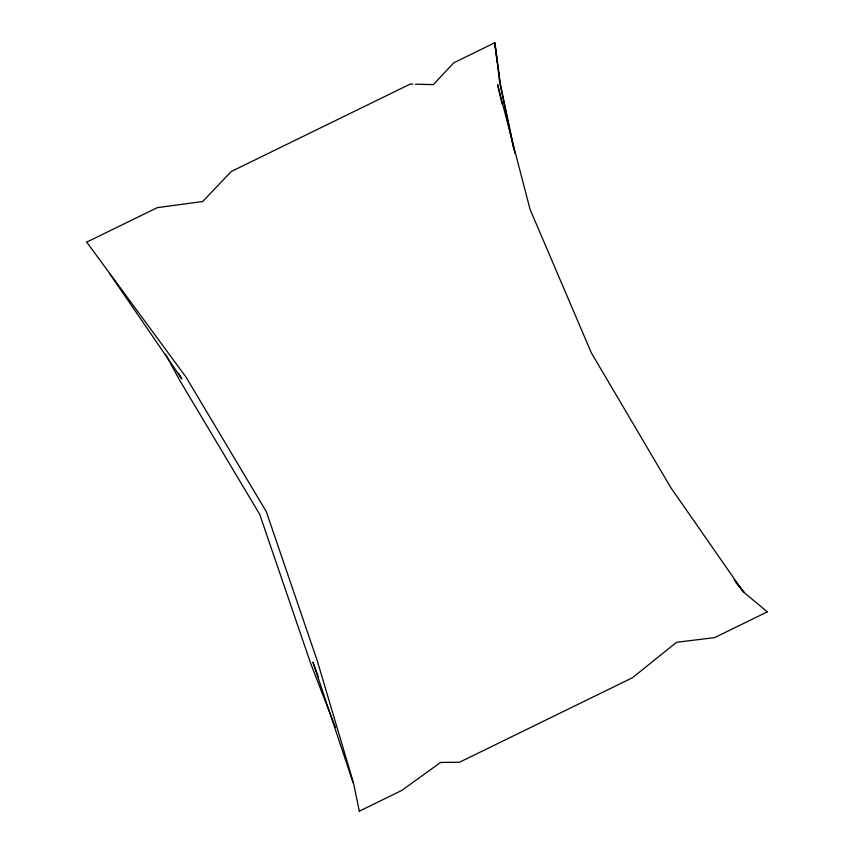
<?xml version="1.0" encoding="UTF-8"?>
<svg xmlns="http://www.w3.org/2000/svg" width="854" height="854" viewBox="0 0 854 854"><rect width="100%" height="100%" fill="white"/><g stroke="black" fill="none" stroke-linecap="round" stroke-linejoin="round"><path stroke-width="1.28" d="M86.596 242.184L157.243 207.671L202.718 201.491L231.21 171.537L410.272 84.055L412.824 84.13M494.765 42.775L453.784 62.801L433.352 84.631L415.375 84.194M359.235 811.225L401.764 790.441L440.589 762.441L459.473 762.248L632.462 677.745L676.539 642.304L714.595 637.618L767.404 611.816M743.791 592.228L767.298 611.87M734.098 579.77L744.08 592.1M735.475 581.958L742.126 590.167M86.702 242.13L186.023 377.137L266.245 511.514L317.09 660.227L353.471 782.904L359.342 811.172M743.706 592.366L670.87 487.719L591.406 352.98L530.078 209.379L497.562 84.589L502.109 104.071M109.835 273.899L181.838 378.984L178.561 373.198M165.633 354.314L179.5 380.009L259.723 514.375L310.568 663.099L335.355 727.192M318.328 676.987L312.906 662.074L353.182 783.033M514.962 153.4L500.198 83.222L494.957 42.7M499.9 83.35L513.852 149.631M494.936 44.088L499.836 81.995M494.829 44.13L497.199 62.438M497.54 65.053L498.042 68.971M498.384 71.587L498.885 75.504M499.227 78.12L499.729 82.048"/></g></svg>
